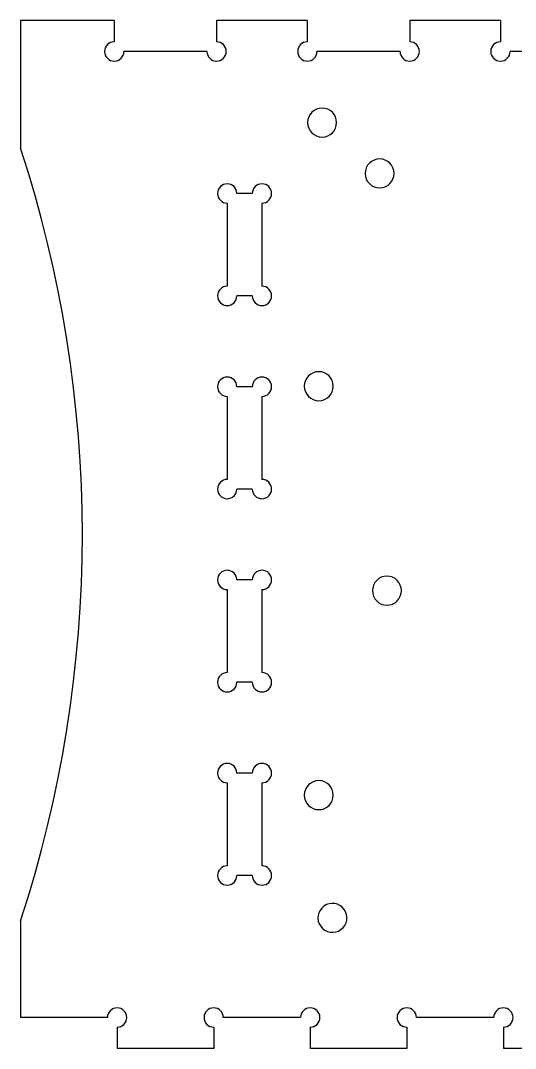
# Model space of a CAD drawing. Extents: x -60 to 0, y -51.6 to 1.6.
# Drawn here: x -60 to -34.4, y -51.6 to 1.6 of the extents above; entities that cross this region are included whole.
import ezdxf

# ---------------------------------------------------------------- set-up
doc = ezdxf.new("R2010")
doc.units = 0
doc.header["$MEASUREMENT"] = 0
doc.layers.add('VISIBLE', color=7, linetype='CONTINUOUS')

msp = doc.modelspace()

# ---------------------------------------------------------------- linework, layer by layer
at = {"layer": 'VISIBLE'}
for p, q in [((-55.15, 1.6), (-60, 1.6)), ((-60, 1.6), (-60, -5)), ((-55.15, 1.6), (-55.15, 0.5)), ((-45.15, 1.6), (-49.85, 1.6)), ((-49.85, 1.6), (-49.85, 0.5)), ((-45.15, 1.6), (-45.15, 0.5)), ((-35.15, 1.6), (-39.85, 1.6)), ((-39.85, 1.6), (-39.85, 0.5)), ((-35.15, 1.6), (-35.15, 0.5)), ((-50.35, 0), (-54.65, 0)), ((-40.35, 0), (-44.65, 0)), ((-30.35, 0), (-34.65, 0)), ((-48, -7.35), (-48.8, -7.35)), ((-49.3, -7.85), (-49.3, -12.15)), ((-47.5, -7.85), (-47.5, -12.15)), ((-48, -12.65), (-48.8, -12.65)), ((-48, -17.35), (-48.8, -17.35)), ((-49.3, -17.85), (-49.3, -22.15)), ((-47.5, -17.85), (-47.5, -22.15)), ((-48, -22.65), (-48.8, -22.65)), ((-48, -27.35), (-48.8, -27.35)), ((-49.3, -27.85), (-49.3, -32.15)), ((-47.5, -27.85), (-47.5, -32.15)), ((-48, -32.65), (-48.8, -32.65)), ((-48, -37.35), (-48.8, -37.35)), ((-49.3, -37.85), (-49.3, -42.15)), ((-47.5, -37.85), (-47.5, -42.15)), ((-48, -42.65), (-48.8, -42.65)), ((-60, -45), (-60, -50)), ((-55.5, -50), (-60, -50)), ((-45.5, -50), (-49.5, -50)), ((-35.5, -50), (-39.5, -50)), ((-55, -50.5), (-55, -51.6)), ((-50, -50.5), (-50, -51.6)), ((-45, -50.5), (-45, -51.6)), ((-40, -50.5), (-40, -51.6)), ((-35, -50.5), (-35, -51.6)), ((-50, -51.6), (-55, -51.6)), ((-40, -51.6), (-45, -51.6)), ((-30, -51.6), (-35, -51.6))]:
    msp.add_line(p, q, dxfattribs=at)
for centre, radius, start, end in [((-55.15, 0), 0.5, 90, 0), ((-49.85, 0), 0.5, 180, 90), ((-45.15, 0), 0.5, 90, 0), ((-39.85, 0), 0.5, 180, 90), ((-35.15, 0), 0.5, 90, 0), ((-120.9, -25), 64.1, 341.81945, 18.18055), ((-49.3, -7.35), 0.5, 0, 270), ((-47.5, -7.35), 0.5, 270, 180), ((-49.3, -12.65), 0.5, 90, 0), ((-47.5, -12.65), 0.5, 180, 90), ((-49.3, -17.35), 0.5, 0, 270), ((-47.5, -17.35), 0.5, 270, 180), ((-49.3, -22.65), 0.5, 90, 0), ((-47.5, -22.65), 0.5, 180, 90), ((-49.3, -27.35), 0.5, 0, 270), ((-47.5, -27.35), 0.5, 270, 180), ((-49.3, -32.65), 0.5, 90, 0), ((-47.5, -32.65), 0.5, 180, 90), ((-49.3, -37.35), 0.5, 0, 270), ((-47.5, -37.35), 0.5, 270, 180), ((-49.3, -42.65), 0.5, 90, 0), ((-47.5, -42.65), 0.5, 180, 90), ((-55, -50), 0.5, 270, 180), ((-50, -50), 0.5, 0, 270), ((-45, -50), 0.5, 270, 180), ((-40, -50), 0.5, 0, 270), ((-35, -50), 0.5, 270, 180)]:
    msp.add_arc(centre, radius, start, end, dxfattribs=at)
for points in [[(-44.384, -4.43), (-44.798, -4.43), (-45.134, -4.094), (-45.134, -3.68), (-45.134, -3.266), (-44.798, -2.93), (-44.384, -2.93), (-43.97, -2.93), (-43.634, -3.266), (-43.634, -3.68), (-43.634, -4.094), (-43.97, -4.43), (-44.384, -4.43)], [(-41.406, -7.06), (-41.82, -7.06), (-42.156, -6.724), (-42.156, -6.31), (-42.156, -5.895), (-41.82, -5.56), (-41.406, -5.56), (-40.991, -5.56), (-40.656, -5.895), (-40.656, -6.31), (-40.656, -6.724), (-40.991, -7.06), (-41.406, -7.06)], [(-44.556, -18.074), (-44.971, -18.074), (-45.306, -17.738), (-45.306, -17.324), (-45.306, -16.91), (-44.971, -16.574), (-44.556, -16.574), (-44.142, -16.574), (-43.806, -16.91), (-43.806, -17.324), (-43.806, -17.738), (-44.142, -18.074), (-44.556, -18.074)], [(-41.029, -28.657), (-41.443, -28.657), (-41.779, -28.321), (-41.779, -27.907), (-41.779, -27.493), (-41.443, -27.157), (-41.029, -27.157), (-40.614, -27.157), (-40.279, -27.493), (-40.279, -27.907), (-40.279, -28.321), (-40.614, -28.657), (-41.029, -28.657)], [(-44.556, -39.24), (-44.971, -39.24), (-45.306, -38.905), (-45.306, -38.49), (-45.306, -38.076), (-44.971, -37.74), (-44.556, -37.74), (-44.142, -37.74), (-43.806, -38.076), (-43.806, -38.49), (-43.806, -38.905), (-44.142, -39.24), (-44.556, -39.24)], [(-44.459, -45.28), (-44.701, -44.945), (-44.626, -44.476), (-44.291, -44.233), (-43.955, -43.99), (-43.486, -44.065), (-43.243, -44.401), (-43, -44.736), (-43.076, -45.205), (-43.411, -45.448), (-43.747, -45.691), (-44.216, -45.616), (-44.459, -45.28)]]:
    msp.add_open_spline(points, degree=3, knots=[0, 0, 0, 0, 1, 1, 1, 2, 2, 2, 3, 3, 3, 4, 4, 4, 4], dxfattribs=at)

doc.saveas('drawing.dxf')
